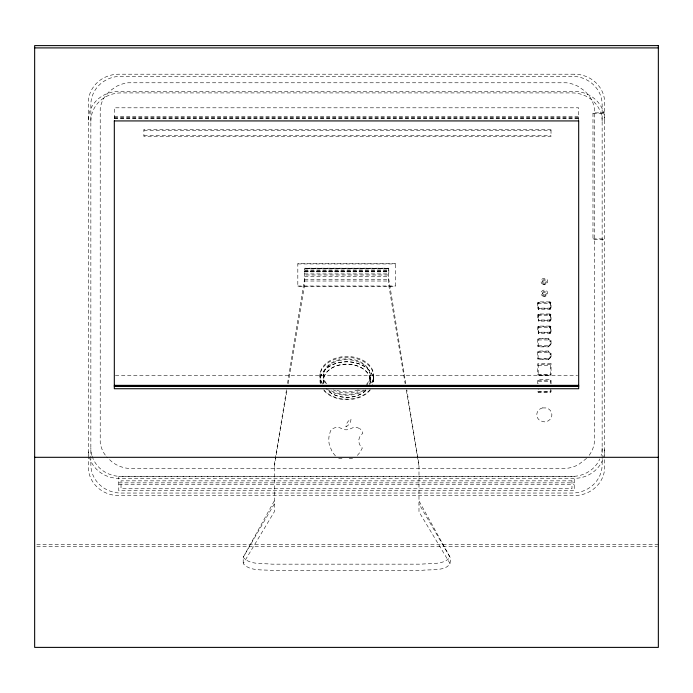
<?xml version="1.0" encoding="UTF-8"?>
<svg xmlns="http://www.w3.org/2000/svg" width="693" height="693" viewBox="0 0 693 693"><rect width="100%" height="100%" fill="white"/><g stroke="black" fill="none" stroke-linecap="round" stroke-linejoin="round"><path stroke-width="0.52" stroke-dasharray="3.46 2.6" d="M538.019 304.201L538.132 302.659L538.929 302.235L549.774 302.235L550.692 303.17M538.262 315.211L538.946 314.57L549.748 314.57L550.45 315.28M538.262 316.311L538.946 315.67L549.748 315.67L550.45 316.38M538.149 328.404L538.314 326.845L538.937 326.568L549.757 326.568L550.563 327.373M550.692 307.276L549.783 308.134L538.929 308.134L538.019 307.276M550.692 308.376L549.783 309.234L538.565 309.173L538.019 308.376L538.132 302.659M550.45 319.36L549.766 320.001L538.946 320.001L538.262 319.36M550.45 320.461L549.766 321.102L538.946 321.102L538.262 320.461M550.563 331.471L549.774 332.207L538.937 332.207L538.149 331.471M550.563 332.571L549.774 333.307L538.53 333.212L538.314 326.845M286.495 389.769L274.307 464.544L274.307 511.815L243.2 563.582C249.627 571.422 262.708 569.412 271.968 570.46L421.327 570.46C430.154 568.771 453.543 572.886 450.095 557.285L418.988 500.866M287.534 383.368L304.591 278.681M274.307 466.623L287.058 390.107M288.123 383.731L304.591 284.91L304.591 268.2L388.704 268.2L388.704 284.91L405.171 383.731M538.054 303.95L538.929 303.335L549.774 303.335L550.692 304.27M538.184 328.179L538.937 327.668L549.757 327.668L550.563 328.482M274.307 500.866L243.2 557.285L243.2 563.582M274.307 503.958L243.2 557.285C249.627 565.116 262.708 563.114 271.968 564.163L421.327 564.163C430.587 563.114 443.667 565.116 450.095 557.285L418.988 503.958M589.171 455.266L590.349 453.638A31.428 29.539 0 0 0 594.377 442.628L594.377 108.55A31.428 29.539 0 0 0 590.349 97.531L585.221 91.337L578.508 86.564A32.848 30.864 0 0 0 566.476 82.779L128.118 82.779A32.848 30.864 0 0 0 116.095 86.564L109.381 91.337L104.253 97.531A31.428 29.539 0 0 0 100.216 108.55L100.216 442.628A31.428 29.539 0 0 0 104.253 453.638L105.423 455.266M586.607 458.368L578.508 464.613A32.848 30.864 0 0 1 566.476 468.399L128.118 468.399A32.848 30.864 0 0 1 116.095 464.613L112.569 462.43L106.592 456.895M357.354 455.414L360.005 452.338L362.318 447.99A9.971 9.373 0 0 1 362.82 433.316L361.945 430.994A6.471 6.081 0 0 0 359.702 428.62M538.218 345.772L548.31 345.772L550.493 343.728M548.31 346.872L550.493 344.828L550.493 340.904L548.31 338.851L538.218 338.851L538.218 346.872L548.31 346.872L548.31 345.772M538.123 358.584L548.354 358.584L550.588 356.479M548.354 359.684L550.588 357.579L550.588 353.577L548.354 351.472L538.123 351.472L538.123 359.684L548.354 359.684L548.354 358.584M550.346 309.061L550.433 307.891M332.839 428.638L335.005 427.702A8.091 7.606 0 0 1 339.631 427.702L343.217 429.288A8.559 8.039 0 0 0 349.324 429.288L352.91 427.702A8.091 7.606 0 0 1 357.536 427.702L359.693 428.638M604.703 112.855L592.974 112.855L592.974 239.449L604.703 239.449M592.974 113.427L604.703 113.427M114.319 116.407L578.681 116.407M114.319 117.55L578.681 117.55M114.319 118.122L578.681 118.122M114.319 118.633L578.681 118.633M143.91 130.475L551.013 130.475M143.91 135.3L551.013 135.3M592.974 238.877L604.703 238.877M297.817 263.938L395.478 263.938M388.825 268.39L304.591 268.39L388.825 268.477L388.825 274.982L304.591 274.982M304.591 270.01L388.704 270.01M304.591 270.772L388.825 270.772M304.591 271.396L388.704 271.396M304.591 271.543L388.825 271.543M304.591 271.63L388.825 271.63M304.591 271.829L388.825 271.829M304.591 273.917L388.825 273.917M304.591 276.472L388.704 276.472M304.591 279.634L388.704 279.634M304.591 281.02L388.704 281.02M297.817 286.001L395.478 286.001M538.218 339.951L548.31 339.951L550.493 342.004M538.123 352.572L548.354 352.572L550.588 354.677M538.21 365.376L550.502 365.376M538.21 374.463L550.502 374.463M115.402 375.597L577.598 375.597M538.262 381.393L550.45 381.393M538.262 391.363L550.45 391.363M118.772 482.848L574.228 482.848M118.772 484.442L574.228 484.442M36.816 544.326L658.35 544.326M36.816 546.621L657.267 546.621M538.66 319.958L538.721 321.076M538.452 332.06L538.53 333.212L538.374 331.999M538.452 319.828L538.582 321.024M538.452 320.928L538.4 319.768M335.421 455.899L332.406 452.157L329.513 445.469A26.516 24.922 0 0 1 329.14 435.706L330.474 430.994A7.285 6.843 0 0 1 332.839 428.629M450.095 563.582L418.988 511.815L418.988 464.544L406.808 389.769M406.237 390.107L418.988 466.623M388.704 278.681L405.76 383.368M578.681 120.928L578.681 107.805L114.319 107.805L114.319 120.928M551.065 383.792L551.065 379.712L537.647 379.712L537.647 383.792M551.065 389.899L551.065 391.935L537.647 391.935L537.647 389.899M550.623 302.815L550.623 308.723M550.511 302.607L550.571 303.811M550.58 307.718L550.511 308.905M550.45 326.966L550.459 332.952M550.45 383.402L550.45 380.292L538.262 380.292L538.262 383.402M550.45 389.345L550.45 392.463L538.262 392.463L538.262 389.345M550.346 302.443L550.433 303.621M550.311 314.847L550.311 320.868M550.329 326.81L550.398 327.988M550.398 331.93L550.337 333.099M550.242 302.373L550.242 303.473M550.251 308.021L550.251 309.121M550.181 314.726L550.251 315.878M550.259 319.828L550.199 320.98M550.173 326.689L550.251 327.841M550.259 332.06L550.181 333.212M550.034 302.287L550.138 303.421M550.147 308.073L550.043 309.208M550.034 314.631L550.112 315.774M550.129 319.923L550.051 321.058M550.077 326.637L550.077 327.737M550.095 332.155L550.095 333.255L550.017 332.181M549.965 314.605L549.965 315.705M549.991 319.975L549.991 321.076M549.991 326.611L549.991 327.711M549.774 302.235L549.774 303.335M549.783 308.134L549.783 309.234M549.748 314.57L549.748 315.67M549.766 320.001L549.766 321.102M549.757 326.568L549.757 327.668M549.774 332.207L549.774 333.307M548.31 338.851L548.31 339.951M548.354 351.472L548.354 352.572M546.249 281.401L546.249 282.501M546.24 293.226L546.24 294.326M542.463 281.427L542.463 282.527M542.472 293.226L542.472 294.326M538.929 302.235L538.929 303.335M538.929 308.134L538.929 309.234M538.946 314.57L538.946 315.67M538.946 320.001L538.946 321.102M538.937 326.568L538.937 327.668M538.937 332.207L538.937 333.307M538.669 302.269L538.669 303.369M538.669 308.099L538.669 309.208M538.721 314.596L538.66 315.713M538.695 326.594L538.617 327.72M538.617 332.155L538.695 333.281M538.565 302.304L538.565 303.404M538.565 308.073L538.565 309.173M538.582 314.648L538.513 315.8M538.53 327.763L538.53 326.663L538.374 327.876M538.461 302.347L538.366 303.508M538.366 307.961L538.461 309.121M538.452 314.743L538.348 315.973M538.279 302.486L538.201 303.664M538.201 307.805L538.279 308.991M538.314 314.943L538.314 320.729M538.184 331.696L538.314 333.03M538.054 307.527L538.132 308.818M373.518 377.269L373.518 382.614A26.819 18.936 0 0 0 345.954 361.833A26.819 18.936 0 0 0 320.365 383.835M370.27 377.936L370.27 382.389M370.114 377.035L370.114 382.371M323.536 373.787L323.536 379.132M323.388 374.67L323.388 379.123M320.14 373.553L320.14 378.889M326.637 383.757A23.406 16.519 0 0 1 332.302 362.456A23.406 16.519 0 0 1 362.976 363.453A23.406 16.519 0 0 1 365.852 385.031M358.298 389.804A23.406 16.519 0 0 1 335.793 389.977M323.735 383.437A23.406 16.519 0 0 1 347.288 364.232A23.406 16.519 0 0 1 369.75 384.078M365.852 390.376A23.406 16.519 0 0 1 326.039 388.34M322.392 383.22A26.819 18.936 0 0 1 347.124 356.479A26.819 18.936 0 0 1 371.015 383.593M363.842 390.046A26.819 18.936 0 0 1 329.366 389.778M370.478 389.683A26.819 18.936 0 0 1 347.115 399.688A26.819 18.936 0 0 1 323.449 390.038M322.392 384.113A26.819 18.936 0 0 1 345.954 357.371A26.819 18.936 0 0 1 371.933 382.969M365.583 389.838A26.819 18.936 0 0 1 327.65 389.535M320.582 383.385A26.577 18.702 0 0 1 348.215 361.772A26.577 18.702 0 0 1 372.505 385.299M369.845 389.804A26.577 18.702 0 0 1 323.813 389.804M323.588 383.454A23.553 16.623 0 0 1 348.527 364.171A23.553 16.623 0 0 1 369.274 385.793M365.973 390.436A23.553 16.623 0 0 1 327.165 389.899M325.372 383.16A23.553 16.623 0 0 1 348.527 359.719A23.553 16.623 0 0 1 366.658 385.273M360.126 390.02A23.553 16.623 0 0 1 333.108 389.812M338.643 458.134A8.775 8.247 0 0 0 341.736 458.671A11.686 10.984 0 0 1 343.174 458.212M349.22 458.212A11.686 10.984 0 0 1 350.658 458.671A8.004 7.519 0 0 0 353.525 458.134M88.297 120.071A30.475 28.638 0 0 1 118.772 91.433L574.228 91.433A30.475 28.638 0 0 1 604.703 120.071M89.336 457.103A30.475 28.638 0 0 0 118.772 478.335L574.228 478.335A30.475 28.638 0 0 0 603.395 458.004M88.877 455.284A30.475 28.638 0 0 1 88.297 449.696M604.703 449.696A30.475 28.638 0 0 1 603.664 457.103M90.852 121.275A30.171 28.352 0 0 1 121.024 92.914L571.976 92.914A30.171 28.352 0 0 1 602.148 121.275M92.152 456.289A30.171 28.352 0 0 0 121.024 476.412L571.976 476.412A30.171 28.352 0 0 0 599.852 458.913M91.883 455.396A30.171 28.352 0 0 1 90.852 448.059M602.148 448.059A30.171 28.352 0 0 1 601.117 455.396M551.065 343.945L548.544 346.309L537.647 346.309L537.647 338.323L548.544 338.323L551.065 340.679L551.065 343.945M551.065 356.661L548.544 359.026L537.647 359.026L537.647 351.03L548.544 351.03L551.065 353.395L551.065 356.661M542.576 407.891L540.774 408.532A7.554 7.103 0 0 0 536.806 414.579L537.006 416.424A7.554 7.103 0 0 0 540.393 420.824L544.265 421.881L547.946 421.032A7.554 7.103 0 0 0 548.328 408.74L546.482 407.969L542.576 407.891M574.228 74.203L118.772 74.203A30.475 28.638 0 0 0 88.297 102.85L88.297 466.917A30.475 28.638 0 0 0 118.772 495.556L574.228 495.556A30.475 28.638 0 0 0 604.703 466.917L604.703 102.85A30.475 28.638 0 0 0 574.228 74.203M571.976 76.291L121.024 76.291A30.171 28.352 0 0 0 90.852 104.643L90.852 464.682A30.171 28.352 0 0 0 121.024 493.044L571.976 493.044A30.171 28.352 0 0 0 602.148 464.682L602.148 104.643A30.171 28.352 0 0 0 571.976 76.291M551.013 129.374L143.91 129.374L143.91 136.4L551.013 136.4L551.013 129.374M395.478 263.652L297.817 263.652L297.817 286.287L395.478 286.287L395.478 263.652M549.8 301.897L538.911 301.897A1.256 1.178 0 0 0 537.647 303.075L537.647 307.302A1.256 1.178 0 0 0 538.911 308.48L549.8 308.48A1.256 1.178 0 0 0 551.065 307.302L551.065 303.144A1.334 1.256 0 0 0 549.8 301.897M549.8 313.99L538.911 313.99A1.256 1.178 0 0 0 537.647 315.176L537.647 319.395A1.256 1.178 0 0 0 538.911 320.582L549.8 320.582A1.256 1.178 0 0 0 551.065 319.395L551.065 315.246A1.334 1.256 0 0 0 549.8 313.99M549.8 326.091L538.911 326.091A1.256 1.178 0 0 0 537.647 327.278L537.647 331.497A1.256 1.178 0 0 0 538.911 332.683L549.8 332.683A1.256 1.178 0 0 0 551.065 331.497L551.065 327.347A1.334 1.256 0 0 0 549.8 326.091M551.065 363.747L537.647 363.747L537.647 374.991L551.065 374.991L551.065 363.747M550.502 364.275L538.21 364.275L538.21 375.571L550.502 375.571L550.502 364.275M574.228 476.541L118.772 476.541L118.772 490.748L574.228 490.748L574.228 476.541M571.976 480.847L121.024 480.847L121.024 488.747L571.976 488.747L571.976 480.847M345.972 426.827A9.867 9.269 0 0 0 351.013 419.109A9.867 9.269 0 0 0 345.972 426.827M543.026 283.784A1.888 1.776 0 0 0 546.188 282.961A1.888 1.776 0 0 0 543.849 280.804A1.888 1.776 0 0 0 543.026 283.784M543.026 295.582A1.888 1.776 0 0 0 546.179 294.785A1.888 1.776 0 0 0 543.866 292.619A1.888 1.776 0 0 0 543.026 295.582M542.68 295.954A3.352 3.153 0 0 0 547.713 293.226A3.352 3.153 0 0 0 542.68 290.497A3.352 3.153 0 0 0 542.68 295.954M542.004 283.662A3.352 3.153 0 0 0 547.6 282.207A3.352 3.153 0 0 0 543.459 278.378A3.352 3.153 0 0 0 542.004 283.662M543.026 294.482A1.888 1.776 0 0 0 546.179 293.685A1.888 1.776 0 0 0 543.866 291.519A1.888 1.776 0 0 0 543.026 294.482M543.026 282.683A1.888 1.776 0 0 0 546.188 281.86A1.888 1.776 0 0 0 543.849 279.703A1.888 1.776 0 0 0 543.026 282.683"/><path stroke-width="1.04" d="M34.65 47.904L658.35 47.904M114.319 120.928L578.681 120.928M114.319 385.351L578.681 385.351M114.319 385.923L578.681 385.923M114.319 386.434L578.681 386.434M34.65 457.311L658.35 457.311M578.681 120.79L578.681 388.73L114.319 388.73L114.319 120.79M658.35 45.608L34.65 45.608L34.65 647.392L658.35 647.392L658.35 45.608"/></g></svg>
